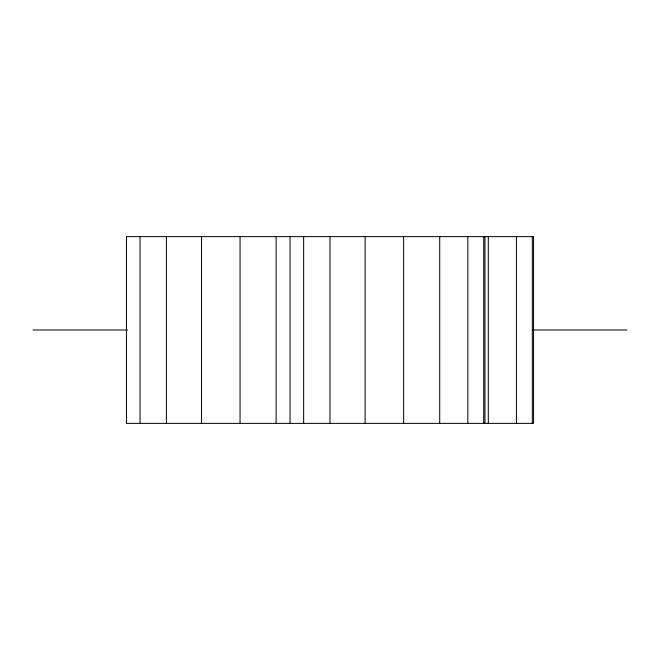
<?xml version="1.0" encoding="UTF-8"?>
<svg xmlns="http://www.w3.org/2000/svg" width="660" height="660" viewBox="0 0 660 660"><rect width="100%" height="100%" fill="white"/><g stroke="black" fill="none" stroke-linecap="round" stroke-linejoin="round"><path stroke-width="0.99" d="M33 330L127.479 330M532.521 330L627 330M532.315 236.626L532.315 423.373M516.425 236.626L516.425 423.373M488.301 236.626L488.301 423.373M484.968 236.626L484.968 423.373M483.722 236.626L483.722 423.373M467.833 236.626L467.833 423.373M439.717 236.626L439.717 423.373M403.648 236.626L403.648 423.373M365.12 236.626L365.12 423.373M330 236.626L330 423.373M303.641 236.626L303.641 423.373M290.045 236.626L290.045 423.373M276.119 236.626L276.119 423.373M240.05 236.626L240.05 423.373M201.523 236.626L201.523 423.373M166.402 236.626L166.402 423.373M140.044 236.626L140.044 423.373M533.552 236.626L126.448 236.626L126.448 423.373L533.552 423.373L533.552 236.626"/></g></svg>
